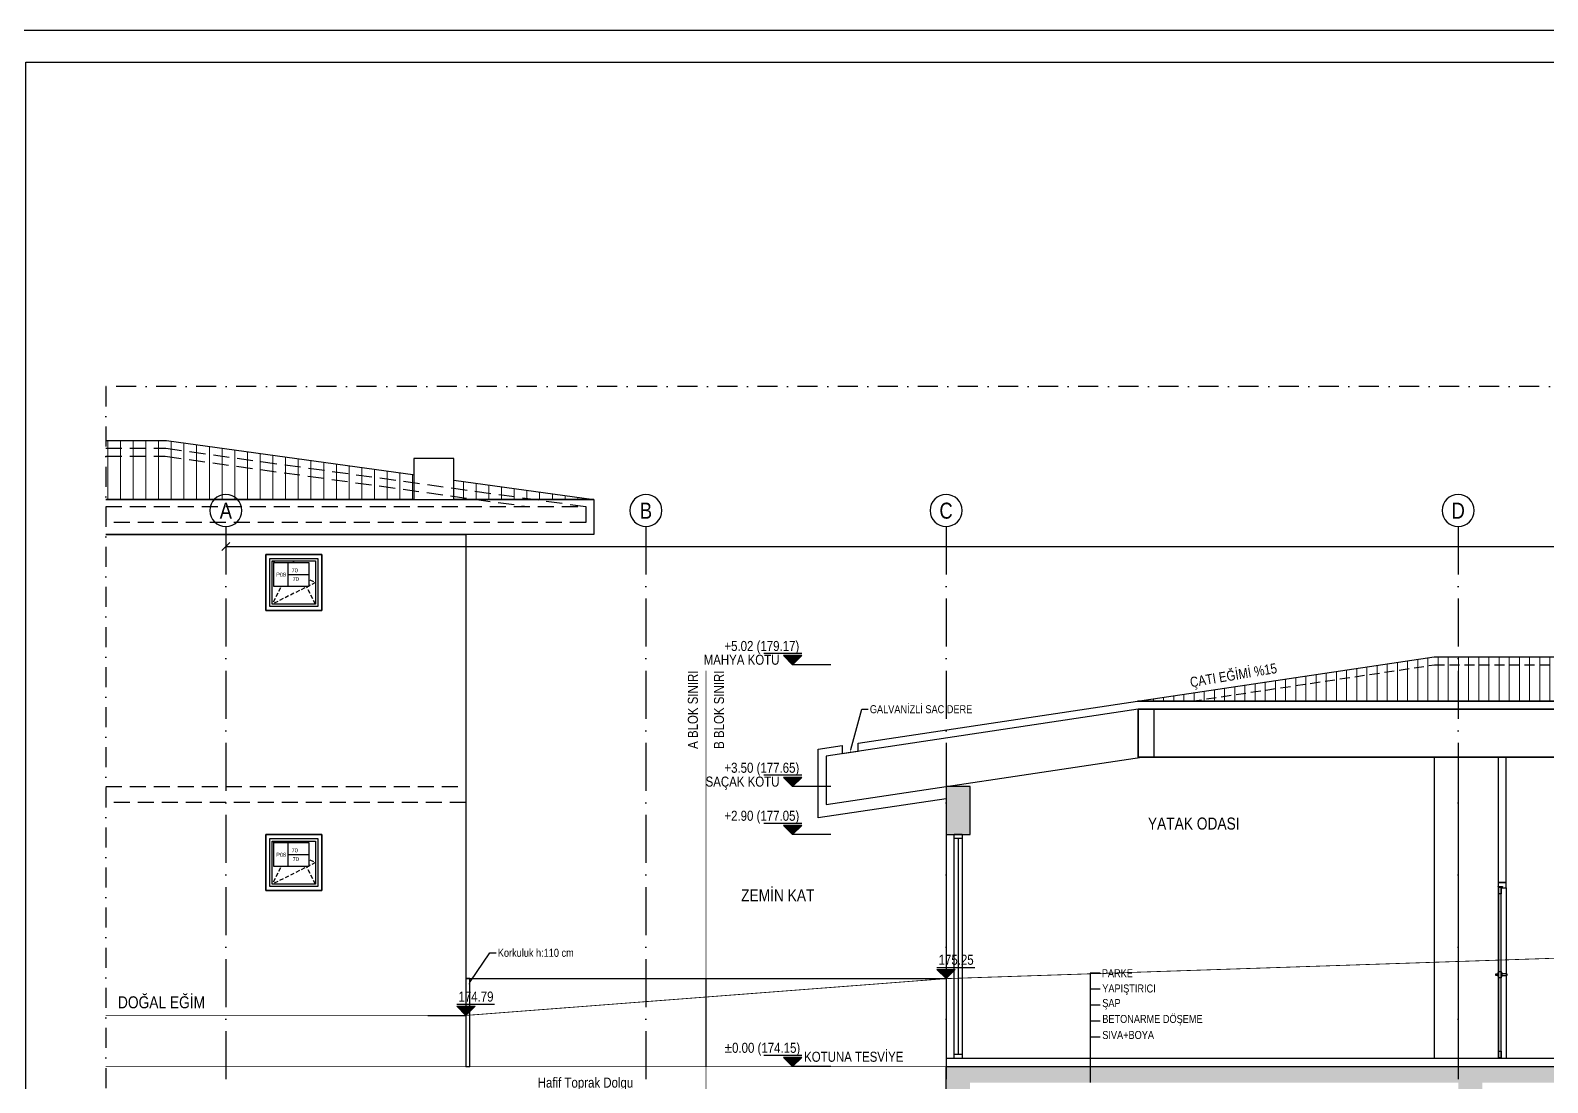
# Model space of a CAD drawing. Header units: millimetres. Extents: x 82776 to 137242, y 11666 to 27998.
# Drawn here: x 108530 to 110426, y 22238 to 23554 of the extents above; entities that cross this region are included whole.
import ezdxf
from ezdxf import colors
from ezdxf.entities.mleader import LeaderData, LeaderLine
from ezdxf.enums import TextEntityAlignment as Align
from ezdxf.math import Vec2, Vec3
from ezdxf.xclip import XClip

# ---------------------------------------------------------------- set-up
doc = ezdxf.new("R2010")
doc.units = ezdxf.units.MM
doc.header["$XCLIPFRAME"] = 0
for name, pattern in [('( Hidden )', [0.375, 0.25, -0.125]), ('ACAD_ISO03W100', [30, 12, -18]), ('ACAD_ISO10W100', [18, 12, -3, 0, -3]), ('DASHDOT', [1, 0.5, -0.25, 0, -0.25]), ('DASHED', [15, 10, -5])]:
    doc.linetypes.add(name, pattern=pattern)
doc.layers.add('0_IFC_Blok Sınırı', color=32, linetype='ACAD_ISO03W100', lineweight=0)
for name, color, linetype in [('0_IFC_Concrete Trace', 253, '( Hidden )'), ('0_IFC_Dimension_Exterior_50', 253, 'Continuous'), ('0_IFC_Elevation_1', 41, 'Continuous'), ('0_IFC_Elevation_2', 31, 'Continuous'), ('0_IFC_Elevation_3', 21, 'Continuous'), ('0_IFC_Elevation_4', 11, 'Continuous'), ('0_IFC_Elevation_5', 252, 'Continuous'), ('0_IFC_Grid', 14, 'ACAD_ISO10W100'), ('0_IFC_Grid_Text_100', 14, 'Continuous'), ('0_IFC_Hatch', 250, 'Continuous'), ('0_IFC_Hatch_Structure', 251, 'Continuous'), ('0_IFC_Legend_Viewport', 7, 'Continuous'), ('0_IFC_Notation_Level_50', 160, 'Continuous'), ('0_IFC_Notation_Section_50', 10, 'Continuous'), ('0_IFC_Room_Text(No)_50', 12, 'Continuous'), ('0_IFC_Stair_Text', 221, 'Continuous'), ('0_IFC_Steelsection', 20, 'Continuous'), ('0_IFC_Text_Explanation_20', 231, 'Continuous'), ('0_IFC_Text_Explanation_50', 231, 'Continuous'), ('1_IFC_Concrete_Section', 50, 'Continuous'), ('1_IFC_Door', 83, 'Continuous'), ('1_IFC_Stair_Concrete', 252, '( Hidden )'), ('2_IFC_Handrail', 181, 'Continuous'), ('2_IFC_Wall', 130, 'Continuous'), ('3_IFC_Window', 136, 'Continuous'), ('4_IFC_Adhesive', 135, 'Continuous'), ('4_IFC_Floor_Cladding', 143, 'Continuous'), ('4_IFC_Kaplama', 55, 'Continuous'), ('7_IFC_Landscape', 45, 'Continuous')]:
    doc.layers.add(name, color=color, linetype=linetype)
doc.styles.add('IFC_TEXT', font='ARIALN.TTF')
doc.styles.add('IFC_TEXT_DIM', font='romans.shx', dxfattribs={"width": 0.7})
doc.styles.add('MARITZA_A1-A2-A3  BLOK_231117$0$IFC_TEXT', font='ARIALN.TTF')
doc.styles.get("Standard").update_dxf_attribs({"font": 'arial.ttf'})
doc.dimstyles.new('IFC_Dim50', dxfattribs={"dimtxt": 10, "dimasz": 10, "dimexe": 0.00125, "dimexo": 0.000625, "dimgap": 5, "dimtad": 1, "dimdec": 4, "dimrnd": 0.5, "dimzin": 9, "dimtxsty": 'IFC_TEXT_DIM', "dimblk": 'OBLIQUE', "dimcen": -2.5, "dimclrd": 256, "dimclre": 256, "dimclrt": 256, "dimazin": 0, "dimtfac": 1, "dimtdec": 4, "dimtix": 1, "dimtmove": 1, "dimatfit": 3, "dimfxl": 5, "dimfxlon": 1, "dimtfillclr": 256, "dimlwd": -1, "dimlwe": 5, "dimarcsym": 0})

# ---------------------------------------------------------------- blocks, each defined once
blk = doc.blocks.new('*U365')
blk.add_wipeout([(-50, 0), (-50, -10), (230, -10), (230, 0)]).dxf.layer = '3_IFC_Window'
at = {"layer": '3_IFC_Window'}
blk.add_lwpolyline([(-50, 0), (-50, -10), (230, -10), (230, 0)], close=True, dxfattribs=at)
for points in [[(-45, 0), (-45, -10)], [(225, 0), (225, -10)], [(230, 0), (230, -10)], [(225, -5), (-45, -5)]]:
    blk.add_lwpolyline(points, dxfattribs=at)
blk = doc.blocks.new('P_FITIL2')
at = {"layer": '4_IFC_Adhesive'}
blk.add_line((0.5, 0), (-0.5, 0), dxfattribs=at)
blk.add_lwpolyline([(-0.6, -0.1), (-0.1, -0.1), (-0.1, -0.3), (-0.1, -0.3), (-0.1, -0.5), (-0.1, -0.5), (-0.1, -0.7), (0.1, -0.7), (0.1, -0.5), (0.1, -0.5), (0.1, -0.3), (0.1, -0.3), (0.1, -0.1), (0.6, -0.1)], dxfattribs=at)
for radius, start, end in [(0.61, 10.3889, 169.6111), (0.51, 24.3157, 155.6843)]:
    blk.add_arc((0, -0.2), radius, start, end, dxfattribs=at)
blk = doc.blocks.new('*U1084')
at = {"layer": '0_IFC_Elevation_5'}
for p, q in [((-5.2, -6.6), (-5.2, -220, 0)), ((1, -112.5, 0), (0.5, -112.5, 0)), ((0.5, -112.5, 0), (0.5, -117.5, 0)), ((4.8, -112.5, 0), (5.3, -112.5, 0)), ((5.3, -112.5, 0), (5.3, -117.5, 0)), ((-6, -114, 0), (0.5, -114, 0)), ((0.5, -116, 0), (-6, -116, 0)), ((0.5, -117.5, 0), (1, -117.5, 0)), ((5.3, -117.5, 0), (4.8, -117.5, 0)), ((8, -114, 0), (5.3, -114, 0)), ((5.3, -116, 0), (8, -116, 0)), ((8, -116, 0), (8, -114, 0))]:
    blk.add_line(p, q, dxfattribs=at)
at = {"layer": '0_IFC_Elevation_5', "elevation": 0}
for points in [[(4.8, -5.2), (4.8, -220)], [(-6, -114), (-6, -116)]]:
    blk.add_lwpolyline(points, dxfattribs=at)
at = {"layer": '1_IFC_Door'}
for p, q in [((1.2, -219, 0), (1.2, -5.7, 0)), ((1.2, -5.9, 0), (4.6, -5.9, 0)), ((4.6, -5.7, 0), (4.6, -219, 0)), ((1.2, -218.8, 0), (4.6, -218.8, 0))]:
    blk.add_line(p, q, dxfattribs=at)
for points in [[(4.8, -5), (-0.5, -5), (-0.5, -5.4), (0.5, -5.4), (0.5, -5.9), (-0.1, -5.9), (-0.1, -6.2), (0.5, -6.2), (0.5, -6.6), (-5.2, -6.6), (-5.2, 0), (4.8, 0)], [(1.2, -5.9), (1.2, -13.9), (4.6, -13.9), (4.6, -5.9)], [(1.2, -111), (1.2, -119), (4.6, -119), (4.6, -111)], [(1.2, -210.8), (1.2, -218.8), (4.6, -218.8), (4.6, -210.8)]]:
    blk.add_lwpolyline(points, close=True, dxfattribs=at)
at = {"layer": '1_IFC_Door', "elevation": 0}
blk.add_lwpolyline([(4.8, -5), (-0.5, -5), (-0.5, -5.4), (4.6, -5.4, 0.414214), (4.8, -5.2), (4.8, -5), (4.8, -5)], format="xyb", dxfattribs=at)
at = {"layer": '1_IFC_Door'}
blk.add_lwpolyline([(4.8, -5.9), (4.8, -218.8, -0.414214), (4.6, -219), (1.2, -219, -0.414214), (1, -218.8), (1, -218.6), (1, -6.1), (1, -5.9, -0.414214), (1.2, -5.7), (4.6, -5.7, -0.414214)], format="xyb", close=True, dxfattribs=at)
at = {"rotation": 270}
blk.add_blockref('P_FITIL2', (0.6, -6, 0), dxfattribs=at)
blk = doc.blocks.new('B_1-1 KST_ALTLIK')
at = {"layer": '0_IFC_Hatch', "lineweight": 0, "transparency": 33554687}
h = blk.add_hatch(dxfattribs=at)
h.set_pattern_fill('LINE', color=256, scale=4, angle=90)
h.set_pattern_definition([(90, (-115668.903, -21485.086), (-12.7, 8e-16), [])])
h.paths.add_polyline_path([(-1760.7, 1206.7), (-1390.2, 1262.2), (-609.8, 1262.2), (-239.3, 1206.7)])
at = {"layer": '0_IFC_Concrete Trace', "linetype": '( Hidden )', "ltscale": 50, "elevation": -851.5}
blk.add_lwpolyline([(-1693.3, 1206.7), (-1389.5, 1252.2), (-610.5, 1252.2), (-306.7, 1206.7)], dxfattribs=at)
at = {"layer": '0_IFC_Elevation_3', "elevation": -851.5}
blk.add_lwpolyline([(-1760.7, 1206.7), (-1390.2, 1262.2), (-609.8, 1262.2), (-239.3, 1206.7), (-1760.7, 1206.7)], close=True, dxfattribs=at)
at = {"layer": '0_IFC_Elevation_4', "elevation": -851.5}
for points in [[(-1759.9, 1196.7), (-2150, 1138.2), (-2150, 1077.5), (-1755.4, 1136.7), (-244.6, 1136.7), (150, 1077.5), (150, 1138.2), (-240.1, 1196.7), (-1759.9, 1196.7)], [(-1360, 1136.7), (-1360, 760)]]:
    blk.add_lwpolyline(points, dxfattribs=at)
at = {"layer": '0_IFC_Elevation_5', "elevation": -851.5}
for points in [[(-1390, 1136.7), (-1390, 760)], [(-2000, 1040), (-2000, 760)]]:
    blk.add_lwpolyline(points, dxfattribs=at)
at = {"layer": '0_IFC_Steelsection', "elevation": -851.5}
for points in [[(-1759.9, 1196.7), (-240.1, 1196.7), (-240.1, 1136.7), (-1759.9, 1136.7)], [(-1759.9, 1136.7), (-1739.9, 1136.7), (-1739.9, 1196.7), (-1759.9, 1196.7)]]:
    blk.add_lwpolyline(points, close=True, dxfattribs=at)
at = {"layer": '1_IFC_Concrete_Section', "elevation": -851.5}
blk.add_lwpolyline([(-555, 0), (-2000, 0), (-2000, 300), (-2900, 300), (-2900, 700), (-2000, 700), (-2000, 750), (-640, 750)], dxfattribs=at)
at = {"layer": '2_IFC_Wall', "elevation": -851.5}
blk.add_lwpolyline([(-1300, 1136.7), (-1310, 1136.7), (-1310, 980), (-1300, 980)], close=True, dxfattribs=at)
at = {"layer": '4_IFC_Kaplama', "transparency": 33554687, "elevation": -851.5}
blk.add_lwpolyline([(-2000, 1084.8), (-2160, 1060.8), (-2160, 1146.8), (-2130, 1151.3), (-2130, 1141.2), (-2110, 1144.2), (-2110, 1154.3), (-1760.7, 1206.7), (-239.3, 1206.7), (110, 1154.3), (110, 1144.2), (130, 1141.2), (130, 1151.3), (160, 1146.8), (160, 1060.8), (0, 1084.8)], dxfattribs=at)
at = {"xscale": -1}
for name, p, rotation in [('*U365', (-1980, 810, -851.5), 270), ('*U1084', (-1305.2, 980, -851.5), 359.9984618957857)]:
    blk.add_blockref(name, p, dxfattribs=dict(at, rotation=rotation))
at = {"layer": '0_IFC_Hatch_Structure'}
h = blk.add_hatch(dxfattribs=at)
h.set_pattern_fill('ANSI33', color=256, angle=180)
h.set_pattern_definition([(225, (-115668.903, -21485.086), (4.49012806, -4.49012806), []), (225, (-115673.393, -21485.086), (4.49012806, -4.49012806), [3.175, -1.5875])])
h.paths.add_polyline_path([(-640, 690), (-670, 690), (-670, 730), (-1330, 730), (-1330, 690), (-1360, 690), (-1360, 730), (-1970, 730), (-1970, 640), (-2000, 640), (-2000, 680), (-2870, 680), (-2870, 350), (-640, 350), (-640, 290), (-670, 290), (-670, 330), (-1330, 330), (-1330, 290), (-1360, 290), (-1360, 330), (-1970, 330), (-1970, 50), (-505, 50), (-505, -100), (-325, -100), (-325, 50), (-30, 50), (-30, 330), (-190, 330), (-190, 350), (-30, 350), (-30, 730), (-190, 730), (-190, 750), (0, 750), (0, 0), (-275, 0), (-275, -150), (-555, -150), (-555, 0), (-2000, 0), (-2000, 300), (-2900, 300), (-2900, 700), (-2000, 700), (-2000, 750), (-640, 750)])
h.paths.add_polyline_path([(-30, 1040), (0, 1040), (0, 1100), (-30, 1100)])
h.paths.add_polyline_path([(-2000, 1040), (-1970, 1040), (-1970, 1100), (-2000, 1100)])
at = {"layer": '1_IFC_Concrete_Section', "elevation": -851.5}
blk.add_lwpolyline([(-2000, 1040), (-1970, 1040), (-1970, 1100), (-2000, 1100)], close=True, dxfattribs=at)
at = {"layer": '4_IFC_Floor_Cladding', "elevation": -851.5}
blk.add_lwpolyline([(-920, 760), (-2000, 760), (-2000, 750)], dxfattribs=at)
blk = doc.blocks.new('PARKE KATMANLASMA')
at = {"layer": '0_IFC_Text_Explanation_50'}
for points in [[(12.5, 0), (0, 0), (0, -136.8)], [(12.5, -19.9), (0, -19.9)], [(12.5, -39.9), (0, -39.9)], [(12.5, -59.8), (0, -59.8)], [(12.5, -79.8), (0, -79.8)]]:
    blk.add_lwpolyline(points, dxfattribs=at)
at = {"layer": '0_IFC_Text_Explanation_50', "char_height": 10, "attachment_point": 1, "style": 'MARITZA_A1-A2-A3  BLOK_231117$0$IFC_TEXT'}
for s, width, gutter_width, insert in [('PARKE', 243.705, 31.2, (14.6, 5)), ('YAPIŞTIRICI ', 224.862, 62.5, (15.2, -14.1)), ('ŞAP ', 224.862, 62.5, (15.2, -32.3)), ('BETONARME DÖŞEME ', 224.862, 62.5, (15.2, -52.2)), ('SIVA+BOYA', 224.862, 62.5, (15.2, -72.2))]:
    blk.add_mtext_dynamic_manual_height_columns(s, width=width, gutter_width=gutter_width, heights=[0], dxfattribs=dict(at, insert=insert))
blk = doc.blocks.new('0_IFC_ROOM_SEC_50')
at = {"layer": '0_IFC_Room_Text(No)_50', "style": 'IFC_TEXT'}
for tag, height, p in [('ROOM_NAME', 15, (10.2, -26.2)), ('ROOM_NUMBER', 10, (10.2, -7.2))]:
    blk.add_attdef(tag, text='', height=height, dxfattribs=at).set_placement(p, align=Align.MIDDLE_CENTER)
blk = doc.blocks.new('0_IFC_AXIS_TEXT_100')
at = {"layer": '0_IFC_Grid_Text_100'}
blk.add_circle((0, 1000), 1000, dxfattribs=at)
at = {"layer": '0_IFC_Grid_Text_100', "style": 'IFC_TEXT'}
blk.add_attdef('AXIS_NO', text='', height=1000, dxfattribs=at).set_placement((0, 993), align=Align.MIDDLE_CENTER)
blk = doc.blocks.new('_Oblique')
at = {"color": 0, "linetype": 'ByBlock', "lineweight": -2}
blk.add_line((-0.5, -0.5), (0.5, 0.5), dxfattribs=at)
blk = doc.blocks.new('*D2238')
at = {"layer": '0_IFC_Dimension_Exterior_50', "lineweight": 5, "transparency": 16777216}
for p, q in [((-620.8, -125), (-620.8, -125)), ((2869.2, -125), (2869.2, -125))]:
    blk.add_line(p, q, dxfattribs=at)
at = {"layer": '0_IFC_Dimension_Exterior_50', "transparency": 16777216}
blk.add_line((-620.8, -125), (2869.2, -125), dxfattribs=at)
at = {"layer": 'Defpoints', "color": 0, "transparency": 16777216}
for p in [(-620.8, -125), (2869.2, -125), (2869.2, -125)]:
    blk.add_point(p, dxfattribs=at)
at = {"layer": '0_IFC_Dimension_Exterior_50', "transparency": 16777216, "xscale": 10, "yscale": 10, "zscale": 10, "rotation": 180}
blk.add_blockref('_Oblique', (-620.8, -125), dxfattribs=at)
at = {"layer": '0_IFC_Dimension_Exterior_50', "transparency": 16777216, "xscale": 10, "yscale": 10, "zscale": 10}
blk.add_blockref('_Oblique', (2869.2, -125), dxfattribs=at)
at = {"layer": '0_IFC_Dimension_Exterior_50', "transparency": 16777216, "insert": (1124.2, -115), "char_height": 10, "attachment_point": 5, "style": 'IFC_TEXT_DIM'}
blk.add_mtext('3490', dxfattribs=at)
blk = doc.blocks.new('0_IFC_NOT_RUDELEVEL_50_N')
at = {"layer": '0_IFC_Notation_Level_50'}
h = blk.add_hatch(color=256, dxfattribs=at)
h.dxf.hatch_style = 1
h.paths.add_polyline_path([(-201.6, 201.6), (201.6, 201.6), (0, 0)])
for p, q in [((-834.4, 0), (0, 0)), ((-201.6, 246.4), (627.2, 246.4))]:
    blk.add_line(p, q, dxfattribs=at)
blk.add_lwpolyline([(-201.6, 201.6), (201.6, 201.6), (0, 0), (-201.6, 201.6)], dxfattribs=at)
at = {"layer": '0_IFC_Notation_Level_50', "style": 'IFC_TEXT'}
blk.add_attdef('LEVEL', (-201.6, 302.4), '', height=280, dxfattribs=at)
blk = doc.blocks.new('B_1-1 KST_DE')
at = {"layer": '0_IFC_Elevation_4', "linetype": 'DASHED', "const_width": 1}
blk.add_lwpolyline([(-3050, 814), (-2600, 814), (-2000, 860), (0, 927), (590, 897.5)], dxfattribs=at)
ref = blk.add_blockref('0_IFC_NOT_RUDELEVEL_50_N', (-2000, 860, 851.5), dxfattribs=dict(xscale=0.057142857142768, yscale=0.057142857142768, zscale=0.057142857142768))
ref.add_attrib('LEVEL', '175.25', (-2009.3, 877.3, 851.5), dxfattribs={"layer": '0_IFC_Notation_Level_50', "height": 12.5, "style": 'IFC_TEXT'})
ref = blk.add_blockref('0_IFC_NOT_RUDELEVEL_50_N', (-2600, 814), dxfattribs=dict(xscale=0.057142857142768, yscale=0.057142857142768, zscale=0.057142857142768))
ref.add_attrib('LEVEL', '174.79', (-2609.3, 831.3), dxfattribs={"layer": '0_IFC_Notation_Level_50', "height": 12.5, "style": 'IFC_TEXT'})
at = {"layer": '0_IFC_Elevation_4', "linetype": 'DASHED', "ltscale": 3, "insert": (-3034.8, 837.9), "char_height": 15, "attachment_point": 1, "style": 'IFC_TEXT'}
blk.add_mtext_dynamic_manual_height_columns('\\pxt4;DOĞAL EĞİM', width=252.297, gutter_width=125, heights=[0], dxfattribs=at)
blk = doc.blocks.new('*U2488')
ref = blk.add_blockref('0_IFC_NOT_RUDELEVEL_50_N', (0, 1402.2), dxfattribs=dict(xscale=-0.057142857142768, yscale=0.057142857142768, zscale=0.057142857142768))
ref.add_attrib('LEVEL', '+5.02 (179.17)', (-85.3, 1419.5), dxfattribs={"layer": '0_IFC_Notation_Level_50', "height": 12.5, "style": 'IFC_TEXT'})
ref = blk.add_blockref('0_IFC_NOT_RUDELEVEL_50_N', (0, 1250), dxfattribs=dict(xscale=-0.057142857142768, yscale=0.057142857142768, zscale=0.057142857142768))
ref.add_attrib('LEVEL', '+3.50 (177.65)', (-85.3, 1267.3), dxfattribs={"layer": '0_IFC_Notation_Level_50', "height": 12.5, "style": 'IFC_TEXT'})
ref = blk.add_blockref('0_IFC_NOT_RUDELEVEL_50_N', (0, 1190), dxfattribs=dict(xscale=-0.057142857142768, yscale=0.057142857142768, zscale=0.057142857142768))
ref.add_attrib('LEVEL', '+2.90 (177.05)', (-85.3, 1207.3), dxfattribs={"layer": '0_IFC_Notation_Level_50', "height": 12.5, "style": 'IFC_TEXT'})
ref = blk.add_blockref('0_IFC_NOT_RUDELEVEL_50_N', (0, 900), dxfattribs=dict(xscale=-0.057142857142768, yscale=0.057142857142768, zscale=0.057142857142768))
ref.add_attrib('LEVEL', '%%P0.00 (174.15)', (-85.3, 917.3), dxfattribs={"layer": '0_IFC_Notation_Level_50', "height": 12.5, "style": 'IFC_TEXT'})
ref = blk.add_blockref('0_IFC_NOT_RUDELEVEL_50_N', (0, 500), dxfattribs=dict(xscale=-0.057142857142768, yscale=0.057142857142768, zscale=0.057142857142768))
ref.add_attrib('LEVEL', '-4.00 (170.15)', (-81.3, 517.3), dxfattribs={"layer": '0_IFC_Notation_Level_50', "height": 12.5, "style": 'IFC_TEXT'})
ref = blk.add_blockref('0_IFC_NOT_RUDELEVEL_50_N', (0, 200), dxfattribs=dict(xscale=-0.057142857142768, yscale=0.057142857142768, zscale=0.057142857142768))
ref.add_attrib('LEVEL', '-7.00 (167.15)', (-81.3, 217.3), dxfattribs={"layer": '0_IFC_Notation_Level_50', "height": 12.5, "style": 'IFC_TEXT'})
ref = blk.add_blockref('0_IFC_NOT_RUDELEVEL_50_N', (0, 150), dxfattribs=dict(xscale=-0.057142857142768, yscale=0.057142857142768, zscale=0.057142857142768))
ref.add_attrib('LEVEL', '-7.50 (166.65)', (-81.3, 167.3), dxfattribs={"layer": '0_IFC_Notation_Level_50', "height": 12.5, "style": 'IFC_TEXT'})
at = {"layer": '0_IFC_Notation_Level_50', "char_height": 12.5, "attachment_point": 3, "style": 'IFC_TEXT'}
for s, insert in [('MAHYA KOTU', (-16.5, 1414.8)), ('SAÇAK KOTU', (-16.5, 1262.5)), ('T.Ü.K.', (-16.5, 210.7))]:
    blk.add_mtext_dynamic_manual_height_columns(s, width=128.311, gutter_width=12.5, heights=[0], dxfattribs=dict(at, insert=insert))
at = {"layer": '0_IFC_Text_Explanation_50', "char_height": 15, "attachment_point": 5, "style": 'IFC_TEXT'}
for s, insert in [('\\pxt4;ZEMİN KAT', (-18.6, 1114.1)), ('\\pxi-3,l4,t4;1. BODRUM KAT', (-18.6, 764.1)), ('\\pxi-0.46999,l1.46999,t1.46999,4;2. BODRUM KAT', (-12.2, 364.1))]:
    blk.add_mtext_dynamic_manual_height_columns(s, width=215.825, gutter_width=125, heights=[0], dxfattribs=dict(at, insert=insert))
blk = doc.blocks.new('0_IFC_WINDOWTAG_EL')
blk.add_wipeout([(1.19, 15), (23, 15), (23, 0), (1.19, 0)])
at = {"layer": '0_IFC_Text_Explanation_50'}
blk.add_lwpolyline([(1.19, 15), (23, 15), (23, 0), (1.19, 0)], close=True, dxfattribs=at)
for points in [[(10, 15), (10, 0)], [(10, 7.5), (23, 7.5)]]:
    blk.add_lwpolyline(points, dxfattribs=at)
for tag, p in [('EN', (12.12, 8.96)), ('KOD', (1.88, 6.16)), ('YÜKSEKLİK', (12.53, 3.47))]:
    blk.add_attdef(tag, p, '', height=2.5, dxfattribs=at)
blk = doc.blocks.new('PEN_930X6301')
blk.add_wipeout([(0, 630), (930, 630), (930, 0), (0, 0)])
at = {"layer": '3_IFC_Window'}
for points in [[(0, 0), (900, 0), (900, 630), (0, 630)], [(255.7, 355), (255.7, 625), (132.9, 625), (132.9, 355)], [(383.6, 355), (383.6, 625), (260.7, 625), (260.7, 355)], [(511.4, 355), (511.4, 625), (388.6, 625), (388.6, 355)], [(639.3, 355), (639.3, 625), (516.4, 625), (516.4, 355)], [(767.1, 355), (767.1, 625), (644.3, 625), (644.3, 355)], [(895, 355), (895, 625), (772.1, 625), (772.1, 355)], [(127.9, 280), (127.9, 350), (5, 350), (5, 280)], [(255.7, 280), (255.7, 350), (132.9, 350), (132.9, 280)], [(260.7, 350), (260.7, 280), (383.6, 280), (383.6, 350)], [(511.4, 280), (511.4, 350), (388.6, 350), (388.6, 280)], [(639.3, 280), (639.3, 350), (516.4, 350), (516.4, 280)], [(644.3, 350), (644.3, 280), (767.1, 280), (767.1, 350)], [(895, 280), (895, 350), (772.1, 350), (772.1, 280)], [(5, 275), (127.9, 275), (127.9, 5), (5, 5)], [(132.9, 275), (255.7, 275), (255.7, 5), (132.9, 5)], [(260.7, 275), (383.6, 275), (383.6, 5), (260.7, 5)], [(388.6, 275), (511.4, 275), (511.4, 5), (388.6, 5)], [(516.4, 275), (639.3, 275), (639.3, 5), (516.4, 5)], [(644.3, 275), (767.1, 275), (767.1, 5), (644.3, 5)], [(772.1, 275), (895, 275), (895, 5), (772.1, 5)]]:
    blk.add_lwpolyline(points, close=True, dxfattribs=at)
at = {"layer": '3_IFC_Window', "linetype": '( Hidden )', "ltscale": 20}
blk.add_lwpolyline([(895, 5), (772.1, 140), (895, 275)], dxfattribs=at)
at = {"layer": '0_IFC_Text_Explanation_50', "char_height": 10, "attachment_point": 5, "style": 'IFC_TEXT'}
for insert in [(67.9, 490), (192.1, 490), (322.7, 490), (445, 490), (575.5, 490), (703.5, 490), (832.8, 490), (67.9, 305), (192.1, 305), (322.7, 305), (445, 305), (575.5, 305), (703.5, 305), (832.8, 305), (67.9, 140), (192.1, 140), (322.7, 140), (445, 140), (575.5, 140), (703.5, 140)]:
    blk.add_mtext_dynamic_manual_height_columns('Sabit Cam', width=167.351, gutter_width=12.5, heights=[0], dxfattribs=dict(at, insert=insert))
at = {"transparency": 33554687}
ref = blk.add_blockref('0_IFC_WINDOWTAG_EL', (9.1, 588.5), dxfattribs=dict(at, xscale=2, yscale=2, zscale=2))
ref.add_attrib('YÜKSEKLİK', '630', (35, 595.4), dxfattribs={"layer": '0_IFC_Text_Explanation_20', "height": 5})
ref.add_attrib('EN', '900', (33.7, 606.4), dxfattribs={"layer": '0_IFC_Text_Explanation_20', "height": 5})
ref.add_attrib('KOD', 'P01', (14.4, 600.8), dxfattribs={"layer": '0_IFC_Text_Explanation_20', "height": 5})
at = {"layer": '3_IFC_Window'}
blk.add_lwpolyline([(127.9, 355), (127.9, 625), (5, 625), (5, 355)], close=True, dxfattribs=at)
blk = doc.blocks.new('*U2202')
blk.add_wipeout([(70, 70), (0, 70), (0, 0), (70, 0)])
at = {"layer": '3_IFC_Window'}
for points in [[(0, 0), (70, 0), (70, 70), (0, 70)], [(5, 65), (65, 65), (65, 5), (5, 5)], [(8, 62), (62, 62), (62, 8), (8, 8)]]:
    blk.add_lwpolyline(points, close=True, dxfattribs=at)
at = {"layer": '3_IFC_Window', "linetype": '( Hidden )', "ltscale": 20}
for points in [[(62, 8), (35, 62), (8, 8)], [(8, 62), (62, 35), (8, 8)]]:
    blk.add_lwpolyline(points, dxfattribs=at)
at = {"transparency": 33554687}
ref = blk.add_blockref('0_IFC_WINDOWTAG_EL', (7.6, 30), dxfattribs=dict(at, xscale=2, yscale=2, zscale=2))
ref.add_attrib('YÜKSEKLİK', '70', (33.5, 36.9), dxfattribs={"layer": '0_IFC_Text_Explanation_50', "height": 5})
ref.add_attrib('EN', '70', (32.2, 47.9), dxfattribs={"layer": '0_IFC_Text_Explanation_50', "height": 5})
ref.add_attrib('KOD', 'P08', (12.9, 42.3), dxfattribs={"layer": '0_IFC_Text_Explanation_50', "height": 5})
blk = doc.blocks.new('*U2150')
blk.add_wipeout([(0, 70), (70, 70), (70, 0), (0, 0)])
at = {"layer": '3_IFC_Window'}
for points in [[(70, 0), (0, 0), (0, 70), (70, 70)], [(65, 65), (5, 65), (5, 5), (65, 5)], [(62, 62), (8, 62), (8, 8), (62, 8)]]:
    blk.add_lwpolyline(points, close=True, dxfattribs=at)
at = {"layer": '3_IFC_Window', "linetype": '( Hidden )', "ltscale": 20}
for points in [[(8, 8), (35, 62), (62, 8)], [(62, 62), (8, 35), (62, 8)]]:
    blk.add_lwpolyline(points, dxfattribs=at)
at = {"transparency": 33554687}
ref = blk.add_blockref('0_IFC_WINDOWTAG_EL', (7.6, 30), dxfattribs=dict(at, xscale=2, yscale=2, zscale=2))
ref.add_attrib('YÜKSEKLİK', '70', (33.5, 36.9), dxfattribs={"layer": '0_IFC_Text_Explanation_50', "height": 5})
ref.add_attrib('EN', '70', (32.2, 47.9), dxfattribs={"layer": '0_IFC_Text_Explanation_50', "height": 5})
ref.add_attrib('KOD', 'P08', (12.9, 42.3), dxfattribs={"layer": '0_IFC_Text_Explanation_50', "height": 5})
blk = doc.blocks.new('A_GR1_DOGRAMA')
for name, p in [('*U2202', (-1680, 1020)), ('PEN_930X6301', (-1380, 460)), ('*U2202', (-250, 1020)), ('*U2150', (-1820, 670)), ('*U2202', (-1680, 670)), ('*U2202', (-250, 670))]:
    blk.add_blockref(name, p)
blk = doc.blocks.new('A_GR1_MERD')
at = {"layer": '0_IFC_Elevation_3', "transparency": 33554687}
blk.add_lwpolyline([(-510, -17.1), (-510, 0), (-480, 0), (-480, 17.1), (-450, 17.1), (-450, 34.3), (-420, 34.3), (-420, 51.4), (-390, 51.4), (-390, 68.6), (-360, 68.6), (-360, 85.7), (-330, 85.7), (-330, 102.9), (-178, 102.9), (-178, 73.9), (-287.2, 73.9), (-446.4, -17.1)], dxfattribs=at)
at = {"layer": '1_IFC_Stair_Concrete', "ltscale": 25, "transparency": 33554687}
blk.add_lwpolyline([(-450.4, -17.1), (-503, -17.1), (-503, -7), (-473, -7), (-473, 10.1), (-443, 10.1), (-443, 27.3), (-413, 27.3), (-413, 44.4), (-383, 44.4), (-383, 61.6), (-353, 61.6), (-353, 78.7), (-323, 78.7), (-323, 95.9), (-180, 95.9), (-180, 75.9), (-287.7, 75.9)], close=True, dxfattribs=at)
at = {"layer": '2_IFC_Handrail'}
for points in [[(-330, 212.9), (-505, 110)], [(-190, 212.9), (-325, 212.9)], [(-330, 183.9), (-505, 81)], [(-190, 186.8), (-325, 186.8)], [(-330, 154.9), (-505, 52)], [(-190, 157.9), (-325, 157.9)]]:
    blk.add_lwpolyline(points, dxfattribs=at)
for points in [[(-325, 102.9), (-330, 102.9), (-330, 212.9), (-325, 212.9)], [(-185, 102.9), (-190, 102.9), (-190, 212.9), (-185, 212.9)], [(-505, 0), (-510, 0), (-510, 110), (-505, 110)]]:
    blk.add_lwpolyline(points, close=True, dxfattribs=at)
at = {"layer": '0_IFC_Stair_Text', "char_height": 10, "attachment_point": 7, "style": 'IFC_TEXT'}
for s, insert in [('7', (-325, 105.9)), ('6', (-355, 88.7)), ('5', (-385, 71.6)), ('4', (-415, 54.4)), ('3', (-445, 37.3)), ('2', (-475, 20.1)), ('1', (-505, 3))]:
    blk.add_mtext_dynamic_manual_height_columns(s, width=9.914, gutter_width=12.5, heights=[0], dxfattribs=dict(at, insert=insert))
blk = doc.blocks.new('A_GR1')
at = {"layer": '0_IFC_Hatch', "lineweight": 0}
h = blk.add_hatch(dxfattribs=at)
h.set_pattern_fill('LINE', color=256, scale=5, angle=90)
h.set_pattern_definition([(90, (-121115.903, -25929.086), (-15.875, 1e-15), [])])
h.paths.add_polyline_path([(-2160, 1158.7), (-1625.7, 1232.7), (-374.3, 1232.7), (160, 1158.7)])
at = {"layer": '0_IFC_Elevation_2'}
blk.add_lwpolyline([(-300, 330), (-2000, 330), (-2000, 1115), (0, 1115), (0, 450)], dxfattribs=at)
at = {"layer": '0_IFC_Elevation_3'}
blk.add_lwpolyline([(-2160, 1158.7), (-1625.7, 1232.7), (-374.3, 1232.7), (160, 1158.7), (-2160, 1158.7)], dxfattribs=at)
blk.add_lwpolyline([(-1380, 1090), (-480, 1090), (-480, 460), (-1380, 460)], close=True, dxfattribs=at)
at = {"layer": '0_IFC_Elevation_4'}
for points in [[(-1680, 1090), (-1610, 1090), (-1610, 1020), (-1680, 1020)], [(-250, 1090), (-180, 1090), (-180, 1020), (-250, 1020)], [(-1820, 740), (-1750, 740), (-1750, 670), (-1820, 670)], [(-1680, 740), (-1610, 740), (-1610, 670), (-1680, 670)], [(-250, 740), (-180, 740), (-180, 670), (-250, 670)]]:
    blk.add_lwpolyline(points, close=True, dxfattribs=at)
at = {"layer": '0_IFC_Elevation_5'}
blk.add_lwpolyline([(-1935, 1210), (-1925, 1210), (-1925, 1191.3)], dxfattribs=at)
blk.add_blockref('A_GR1_MERD', (-290, 347.1))
for points in [[(-1935, 1210), (-1985, 1210), (-1985, 1158.7), (-1935, 1158.7)], [(-1015, 1210), (-1065, 1210), (-1065, 1158.7), (-1015, 1158.7)]]:
    blk.add_wipeout(points)
at = {"layer": '0_IFC_Elevation_1'}
blk.add_lwpolyline([(-2160, 1158.7), (160, 1158.7), (160, 1115), (-2160, 1115)], close=True, dxfattribs=at)
at = {"layer": '0_IFC_Elevation_4'}
for points in [[(-1935, 1210), (-1985, 1210), (-1985, 1158.7), (-1935, 1158.7)], [(-1015, 1210), (-1065, 1210), (-1065, 1158.7), (-1015, 1158.7)]]:
    blk.add_lwpolyline(points, close=True, dxfattribs=at)
blk.add_wipeout([(-15, 1210), (-65, 1210), (-65, 1158.7), (-15, 1158.7)])
blk.add_lwpolyline([(-15, 1210), (-65, 1210), (-65, 1158.7), (-15, 1158.7)], close=True, dxfattribs=at)
blk = doc.blocks.new('A_GR3_DOS IZI')
at = {"layer": '0_IFC_Concrete Trace', "linetype": '( Hidden )', "ltscale": 80}
for points in [[(-2150, 1150), (-1625, 1222.8), (-375, 1222.8), (150, 1150)], [(-2077.1, 1150), (-1624.3, 1212.8), (-375.7, 1212.8), (77.1, 1150)]]:
    blk.add_lwpolyline(points, dxfattribs=at)
for points in [[(-2150, 1150), (150, 1150), (150, 1130), (-2150, 1130)], [(-2000, 800), (0, 800), (0, 780), (-2000, 780)], [(-2000, 450), (0, 450), (0, 430), (-2000, 430)], [(-2000, 0), (-1970, 0), (-1970, 50), (-2000, 50)], [(-1970, 40), (-30, 40), (-30, 50), (-1970, 50)], [(-30, 0), (0, 0), (0, 50), (-30, 50)], [(-2000, 0), (0, 0), (0, -50), (-2000, -50)]]:
    blk.add_lwpolyline(points, close=True, dxfattribs=at)
blk = doc.blocks.new('a blok _gr')
blk.add_blockref('A_GR1_DOGRAMA', (0, -1115))
blk.add_blockref('A_GR1', (0, -1115))
blk.add_blockref('A_GR3_DOS IZI', (0, -1115))
blk = doc.blocks.new('*U2319')
at = {"layer": '0_IFC_Legend_Viewport', "transparency": 33554687}
blk.add_lwpolyline([(-3835.5, 2920), (0, 2920), (0, 0), (-3835.5, 0)], close=True, dxfattribs=at)
at = {"style": 'IFC_TEXT'}
for tag, p in [('PAFTA', (-2744.8, 17.9)), ('KOT', (-1159.1, 18)), ('OLCEK', (-110.4, 17.9))]:
    blk.add_attdef(tag, p, '', height=35, dxfattribs=at)
blk = doc.blocks.new('B_1-1 KST_YAZI')
ref = blk.add_blockref('0_IFC_ROOM_SEC_50', (-1691.1, 1080))
ref.add_attrib('ROOM_NAME', 'YATAK ODASI', dxfattribs={"layer": '0_IFC_Room_Text(No)_50', "height": 15, "style": 'IFC_TEXT'}).set_placement((-1690.5, 1053.8), align=Align.MIDDLE_CENTER)
blk.add_blockref('PARKE KATMANLASMA', (-1820, 866.8))
at = {"layer": '0_IFC_Text_Explanation_50', "insert": (-1696.1, 1236.4), "char_height": 12.5, "attachment_point": 1, "rotation": 9.4704, "style": 'IFC_TEXT'}
blk.add_mtext_dynamic_manual_height_columns('ÇATI EĞİMİ %15', width=167.351, gutter_width=12.5, heights=[0], dxfattribs=at)
at = {"layer": '0_IFC_Text_Explanation_50', "insert": (-2355.7, 736.3), "char_height": 12.5, "attachment_point": 3, "style": 'IFC_TEXT'}
blk.add_mtext_dynamic_manual_height_columns('\\pxqc;Hafif Toprak Dolgu', width=189.749, gutter_width=12.5, heights=[44], dxfattribs=at)
at = {"layer": '0_IFC_Text_Explanation_50'}
ml = blk.add_multileader_mtext('Standard', dxfattribs=at)
ml.set_content('GALVANİZLİ SAC DERE', color=256, style='IFC_TEXT')
ml.set_leader_properties()
ml.build(insert=Vec2(0, 0))
ctx = ml.context
ctx.base_point, ctx.char_height, ctx.plane_origin = Vec3(-2097.2, 1196.6), 10, Vec3(-2120, 1142.7)
notes = []
notes.append((ctx, [(0, (1, 1, 0), (-2105.2, 1196.6), (1, 0), 8, [(0, [(-2120, 1142.7)], 0, [])])]))
ctx.mtext.insert, ctx.mtext.flow_direction = Vec3(-2095.2, 1201.7), 5
for ctx, leaders in notes:
    for number, flags, end, landing, length, lines in leaders:
        leader = LeaderData()
        leader.index, (leader.has_last_leader_line, leader.has_dogleg_vector, leader.attachment_direction) = number, flags
        leader.last_leader_point, leader.dogleg_vector, leader.dogleg_length = Vec3(end), Vec3(landing), length
        for number, points, colour, breaks in lines:
            line = LeaderLine()
            line.index, line.vertices, line.color, line.breaks = number, Vec3.list(points), colors.encode_raw_color(colour), breaks
            leader.lines.append(line)
        ctx.leaders.append(leader)
blk = doc.blocks.new('B BLOK_GR1_AKS')
at = {"layer": '0_IFC_Grid', "ltscale": 5}
for points in [[(-620.79462, -99.99821), (-620.79462, -1634.99821)], [(-95.79462, -99.99821), (-95.79462, -1634.99821)], [(919.18476, -99.99821), (919.18476, -1634.99821)]]:
    blk.add_lwpolyline(points, dxfattribs=at)
at = {"layer": '0_IFC_Grid', "ltscale": 5, "elevation": 851.48621}
blk.add_lwpolyline([(279.20538, -99.99821), (279.20538, -1634.99821)], dxfattribs=at)
ref = blk.add_blockref('0_IFC_AXIS_TEXT_100', (-620.79462, -99.99821), dxfattribs=dict(xscale=-0.02, yscale=0.02, zscale=0.02, rotation=0.0064968962269241))
ref.add_attrib('AXIS_NO', 'A', dxfattribs={"layer": '0_IFC_Grid_Text_100', "height": 20, "rotation": 0.0064969, "style": 'IFC_TEXT'}).set_placement((-620.79687, -80.14389), align=Align.MIDDLE_CENTER)
ref = blk.add_blockref('0_IFC_AXIS_TEXT_100', (-95.79462, -99.99821), dxfattribs=dict(xscale=-0.02, yscale=0.02, zscale=0.02, rotation=0.0064968962269241))
ref.add_attrib('AXIS_NO', 'B', dxfattribs={"layer": '0_IFC_Grid_Text_100', "height": 20, "rotation": 0.0064969, "style": 'IFC_TEXT'}).set_placement((-95.79687, -80.14389), align=Align.MIDDLE_CENTER)
ref = blk.add_blockref('0_IFC_AXIS_TEXT_100', (279.20538, -99.99821, 851.48621), dxfattribs=dict(xscale=-0.02, yscale=0.02, zscale=0.02, rotation=0.0064968962269241))
ref.add_attrib('AXIS_NO', 'C', dxfattribs={"layer": '0_IFC_Grid_Text_100', "height": 20, "rotation": 0.0064969, "style": 'IFC_TEXT'}).set_placement((279.20313, -80.14389, 851.48621), align=Align.MIDDLE_CENTER)
ref = blk.add_blockref('0_IFC_AXIS_TEXT_100', (919.18476, -99.99821), dxfattribs=dict(xscale=-0.02, yscale=0.02, zscale=0.02, rotation=0.0064968962269241))
ref.add_attrib('AXIS_NO', 'D', dxfattribs={"layer": '0_IFC_Grid_Text_100', "height": 20, "rotation": 0.0064969, "style": 'IFC_TEXT'}).set_placement((919.1825, -80.14389), align=Align.MIDDLE_CENTER)
at = {"layer": '0_IFC_Dimension_Exterior_50'}
dim = blk.add_linear_dim(base=(2869.20538, -125), p1=(-620.79462, -124.99821), p2=(2869.20538, -125.00097), dimstyle='IFC_Dim50', dxfattribs=at)
dim.commit()
dim.dimension.update_dxf_attribs({"geometry": '*D2238', "text_midpoint": (1124.20538, -125), "dimtype": 128})
blk = doc.blocks.new('B_1-1 KST')
ref = blk.add_blockref('a blok _gr', (-3340, 1835, 108.6))
XClip(ref).set_block_clipping_path([(-449.9999999471, 184.9512024172), (-449.9999999471, -553.0784889533), (-0.0000000001, -555.0487975819), (225.0000000402, -555.0493286134), (225.00000004, 184.9512024174)])
at = {"layer": '0_IFC_Blok Sınırı', "insert": (-3030, 1665), "char_height": 12.5, "attachment_point": 3, "rotation": 90, "style": 'IFC_TEXT'}
blk.add_mtext_dynamic_manual_height_columns('B BLOK SINIRI', width=126.891, gutter_width=12.5, heights=[0], dxfattribs=at)
at = {"layer": '0_IFC_Elevation_4'}
blk.add_lwpolyline([(-3340, 1280), (-3040, 1280), (-3040, 1170)], dxfattribs=at)
at = {"layer": '0_IFC_Notation_Section_50', "linetype": 'DASHDOT', "ltscale": 50}
blk.add_lwpolyline([(-145, 0), (-145, 2020), (-3790, 2020), (-3790, 0)], close=True, dxfattribs=at)
blk.add_blockref('B_1-1 KST_ALTLIK', (-740, 420, 851.5))
at = {"layer": '0_IFC_Blok Sınırı', "ltscale": 0.3, "const_width": 1}
blk.add_lwpolyline([(-3040, 0), (-3040, 1665)], dxfattribs=at)
at = {"layer": '0_IFC_Elevation_5'}
blk.add_lwpolyline([(-3040, 1280), (-2740, 1280)], dxfattribs=at)
at = {"layer": '2_IFC_Handrail'}
blk.add_lwpolyline([(-3335, 1170), (-3335, 1280), (-3340, 1280), (-3340, 1170)], close=True, dxfattribs=at)
at = {"layer": '7_IFC_Landscape', "const_width": 1}
blk.add_lwpolyline([(-3790, 1170), (-2740, 1170)], dxfattribs=at)
for name, p in [('B BLOK_GR1_AKS', (-3019.2, 1945)), ('*U2488', (-2931.7, 270)), ('B_1-1 KST_YAZI', (-740, 420)), ('B_1-1 KST_DE', (-740, 420))]:
    blk.add_blockref(name, p)
at = {"layer": '0_IFC_Blok Sınırı', "insert": (-3050, 1665), "char_height": 12.5, "attachment_point": 9, "rotation": 90, "style": 'IFC_TEXT'}
blk.add_mtext_dynamic_manual_height_columns('A BLOK SINIRI', width=126.891, gutter_width=12.5, heights=[0], dxfattribs=at)
at = {"layer": '0_IFC_Notation_Level_50', "insert": (-2793.3, 1188.6), "char_height": 12.5, "attachment_point": 3, "style": 'IFC_TEXT'}
blk.add_mtext_dynamic_manual_height_columns('KOTUNA TESVİYE', width=128.311, gutter_width=12.5, heights=[0], dxfattribs=at)
at = {"layer": '0_IFC_Text_Explanation_50'}
ml = blk.add_multileader_mtext('Standard', dxfattribs=at)
ml.set_content('Korkuluk h:110 cm', color=256, style='IFC_TEXT')
ml.set_leader_properties()
ml.build(insert=Vec2(0, 0))
ctx = ml.context
ctx.base_point, ctx.char_height, ctx.plane_origin = Vec3(-3302.1, 1312.2, 108.6), 10, Vec3(-3337.1, 1227.7, 108.6)
notes = []
notes.append((ctx, [(0, (1, 1, 0), (-3310.1, 1312.2, 108.6), (1, 0), 8, [(0, [(-3337.1, 1272.7, 108.6)], 0, [])])]))
ctx.mtext.insert, ctx.mtext.rotation, ctx.mtext.flow_direction = Vec3(-3300.1, 1317.3, 108.6), 6.283185, 5
for ctx, leaders in notes:
    for number, flags, end, landing, length, lines in leaders:
        leader = LeaderData()
        leader.index, (leader.has_last_leader_line, leader.has_dogleg_vector, leader.attachment_direction) = number, flags
        leader.last_leader_point, leader.dogleg_vector, leader.dogleg_length = Vec3(end), Vec3(landing), length
        for number, points, colour, breaks in lines:
            line = LeaderLine()
            line.index, line.vertices, line.color, line.breaks = number, Vec3.list(points), colors.encode_raw_color(colour), breaks
            leader.lines.append(line)
        ctx.leaders.append(leader)

msp = doc.modelspace()

# ---------------------------------------------------------------- linework, layer by layer
msp.add_lwpolyline([(82776.4, 23553.6), (82776.4, 20553.6), (135318.5, 20553.3), (135318.5, 23553.3)], close=True)

# ---------------------------------------------------------------- next in the draw order: block references
msp.add_blockref('B_1-1 KST', (112414.7, 21088.4))

# ---------------------------------------------------------------- next in the draw order: block references
msp.add_blockref('*U2319', (112360.2, 20593.6))

doc.saveas('drawing.dxf')
